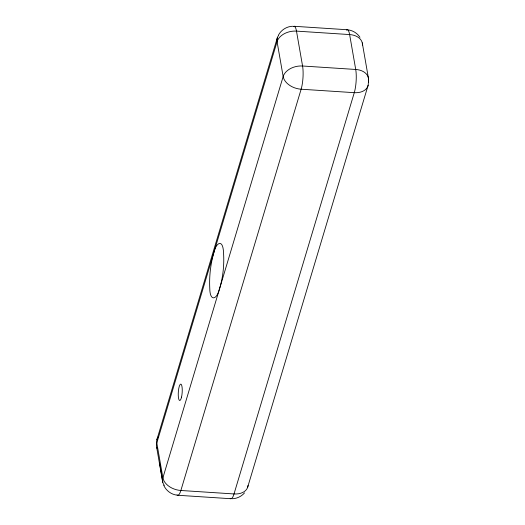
<?xml version="1.0" encoding="UTF-8"?>
<svg xmlns="http://www.w3.org/2000/svg" width="525" height="525" viewBox="0 0 525 525"><rect width="100%" height="100%" fill="white"/><g stroke="black" fill="none" stroke-linecap="round" stroke-linejoin="round"><path stroke-width="0.79" d="M213.734 252.971C210.532 264.364 209.18 276.314 209.757 288.127C209.823 301.547 216.497 300.129 219.273 289.603C223 277.758 224.346 265.158 223.532 252.787C223.033 238.133 215.893 242.688 213.773 252.847M156.863 439.76L277.443 37.439M247.557 487.561L368.137 85.24M278.499 35.031C281.262 29.899 286.735 26.453 292.569 26.25M244.558 492.857C241.52 496.381 237.083 498.553 232.431 498.75M294.026 26.276L347.176 29.735M177.824 495.265L230.974 498.724M347.727 29.827C352.662 30.312 357.243 33.127 359.953 37.275M177.273 495.173C171.36 494.629 166.071 490.645 163.695 485.238M362.263 42.847L368.353 77.746M156.647 447.254L162.737 482.153L159.488 462.492M368.557 79.957L368.622 82.53L368.53 78.855M293.213 26.617A16.446 3.885 -86.3 0 1 296.481 31.113L302.571 66.006A16.446 3.885 -86.3 0 1 301.133 89.217L180.869 490.488A16.446 3.885 -86.3 0 1 177.05 494.911M362.467 45.058A16.446 11.445 -9.9 0 0 349.63 34.571A16.446 3.885 -86.3 0 0 346.356 30.076M368.438 81.034A16.446 11.445 -9.9 0 0 355.72 69.464L349.63 34.571L296.481 31.113A16.446 11.445 -9.9 0 0 277.069 41.652L156.804 442.923A16.446 11.445 -9.9 0 0 156.995 448.357M158.294 436.728A16.446 11.15 16.7 0 0 156.804 442.923L162.894 477.816A16.446 11.445 -9.9 0 0 164.279 485.343M278.558 35.451A16.446 11.15 16.7 0 0 277.069 41.652L283.159 76.545L162.894 477.816A16.446 11.15 16.7 0 0 180.869 490.488L234.019 493.946A16.446 11.15 16.7 0 0 248.036 485.448M368.314 83.121A16.446 11.15 16.7 0 1 354.277 92.676L301.133 89.217A16.446 11.15 16.7 0 1 283.159 76.545A16.446 11.445 -9.9 0 1 302.571 66.006L355.72 69.464A16.446 3.885 -86.3 0 1 354.277 92.676L234.019 493.946A16.446 3.885 -86.3 0 1 230.193 498.369M181.525 397.136A8.223 1.942 -86.3 0 0 180.954 384.149A8.223 1.942 -86.3 0 0 178.27 395.633A8.223 1.942 -86.3 0 0 181.525 397.136"/></g></svg>
